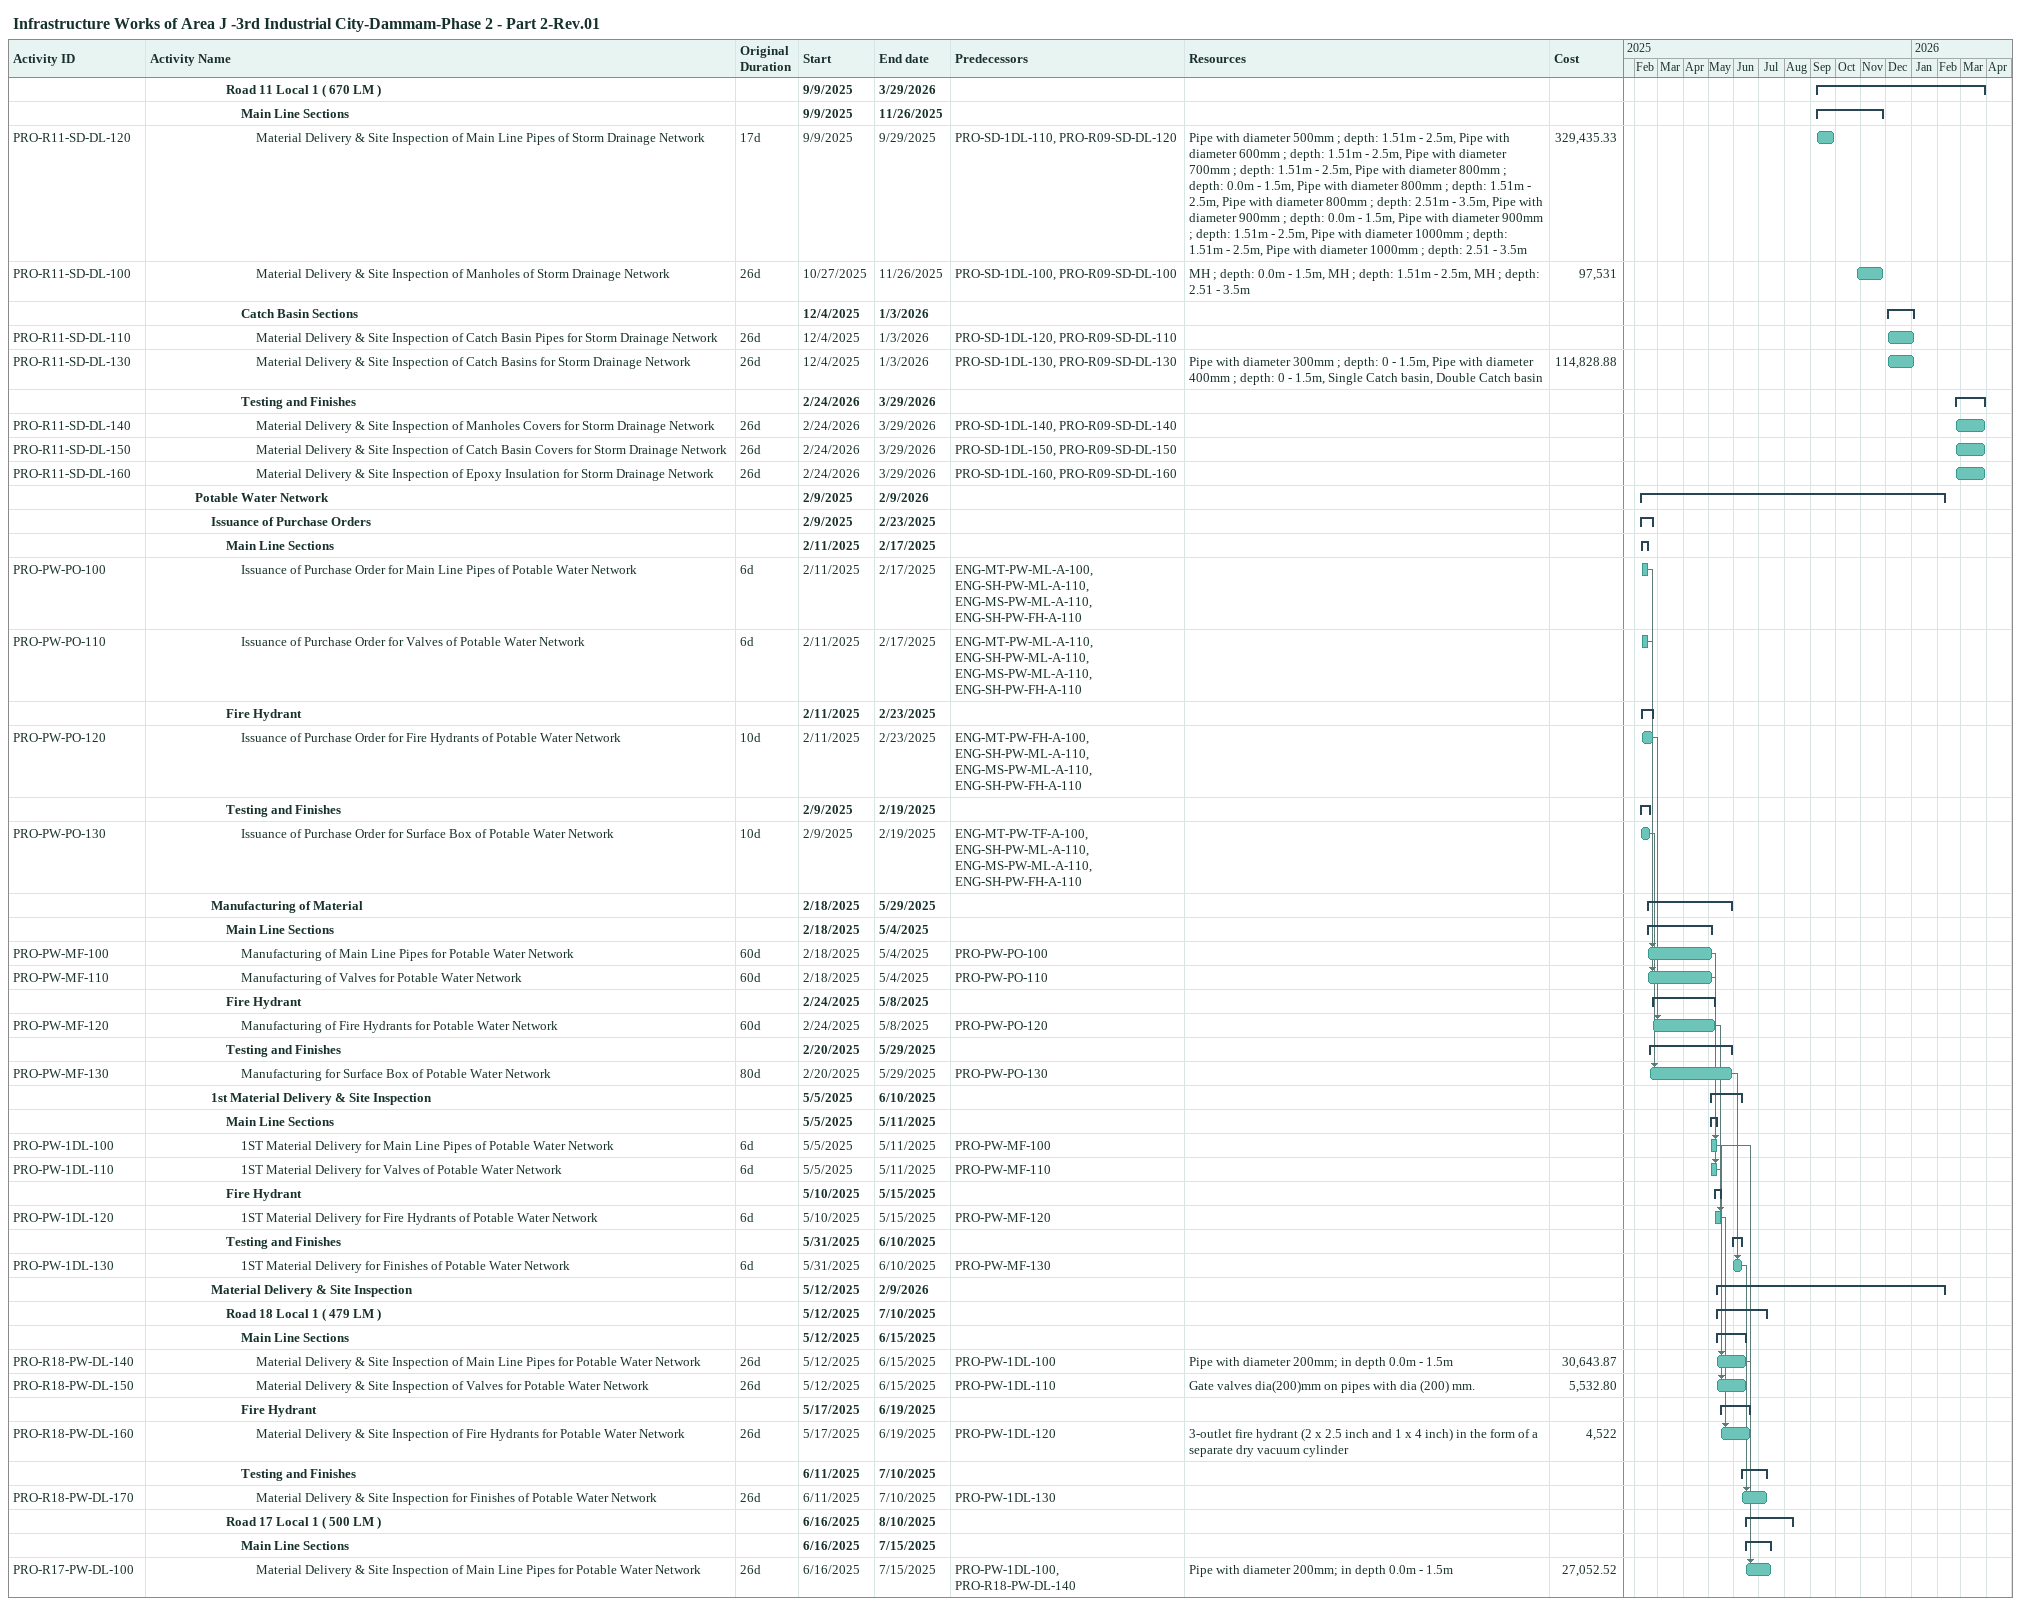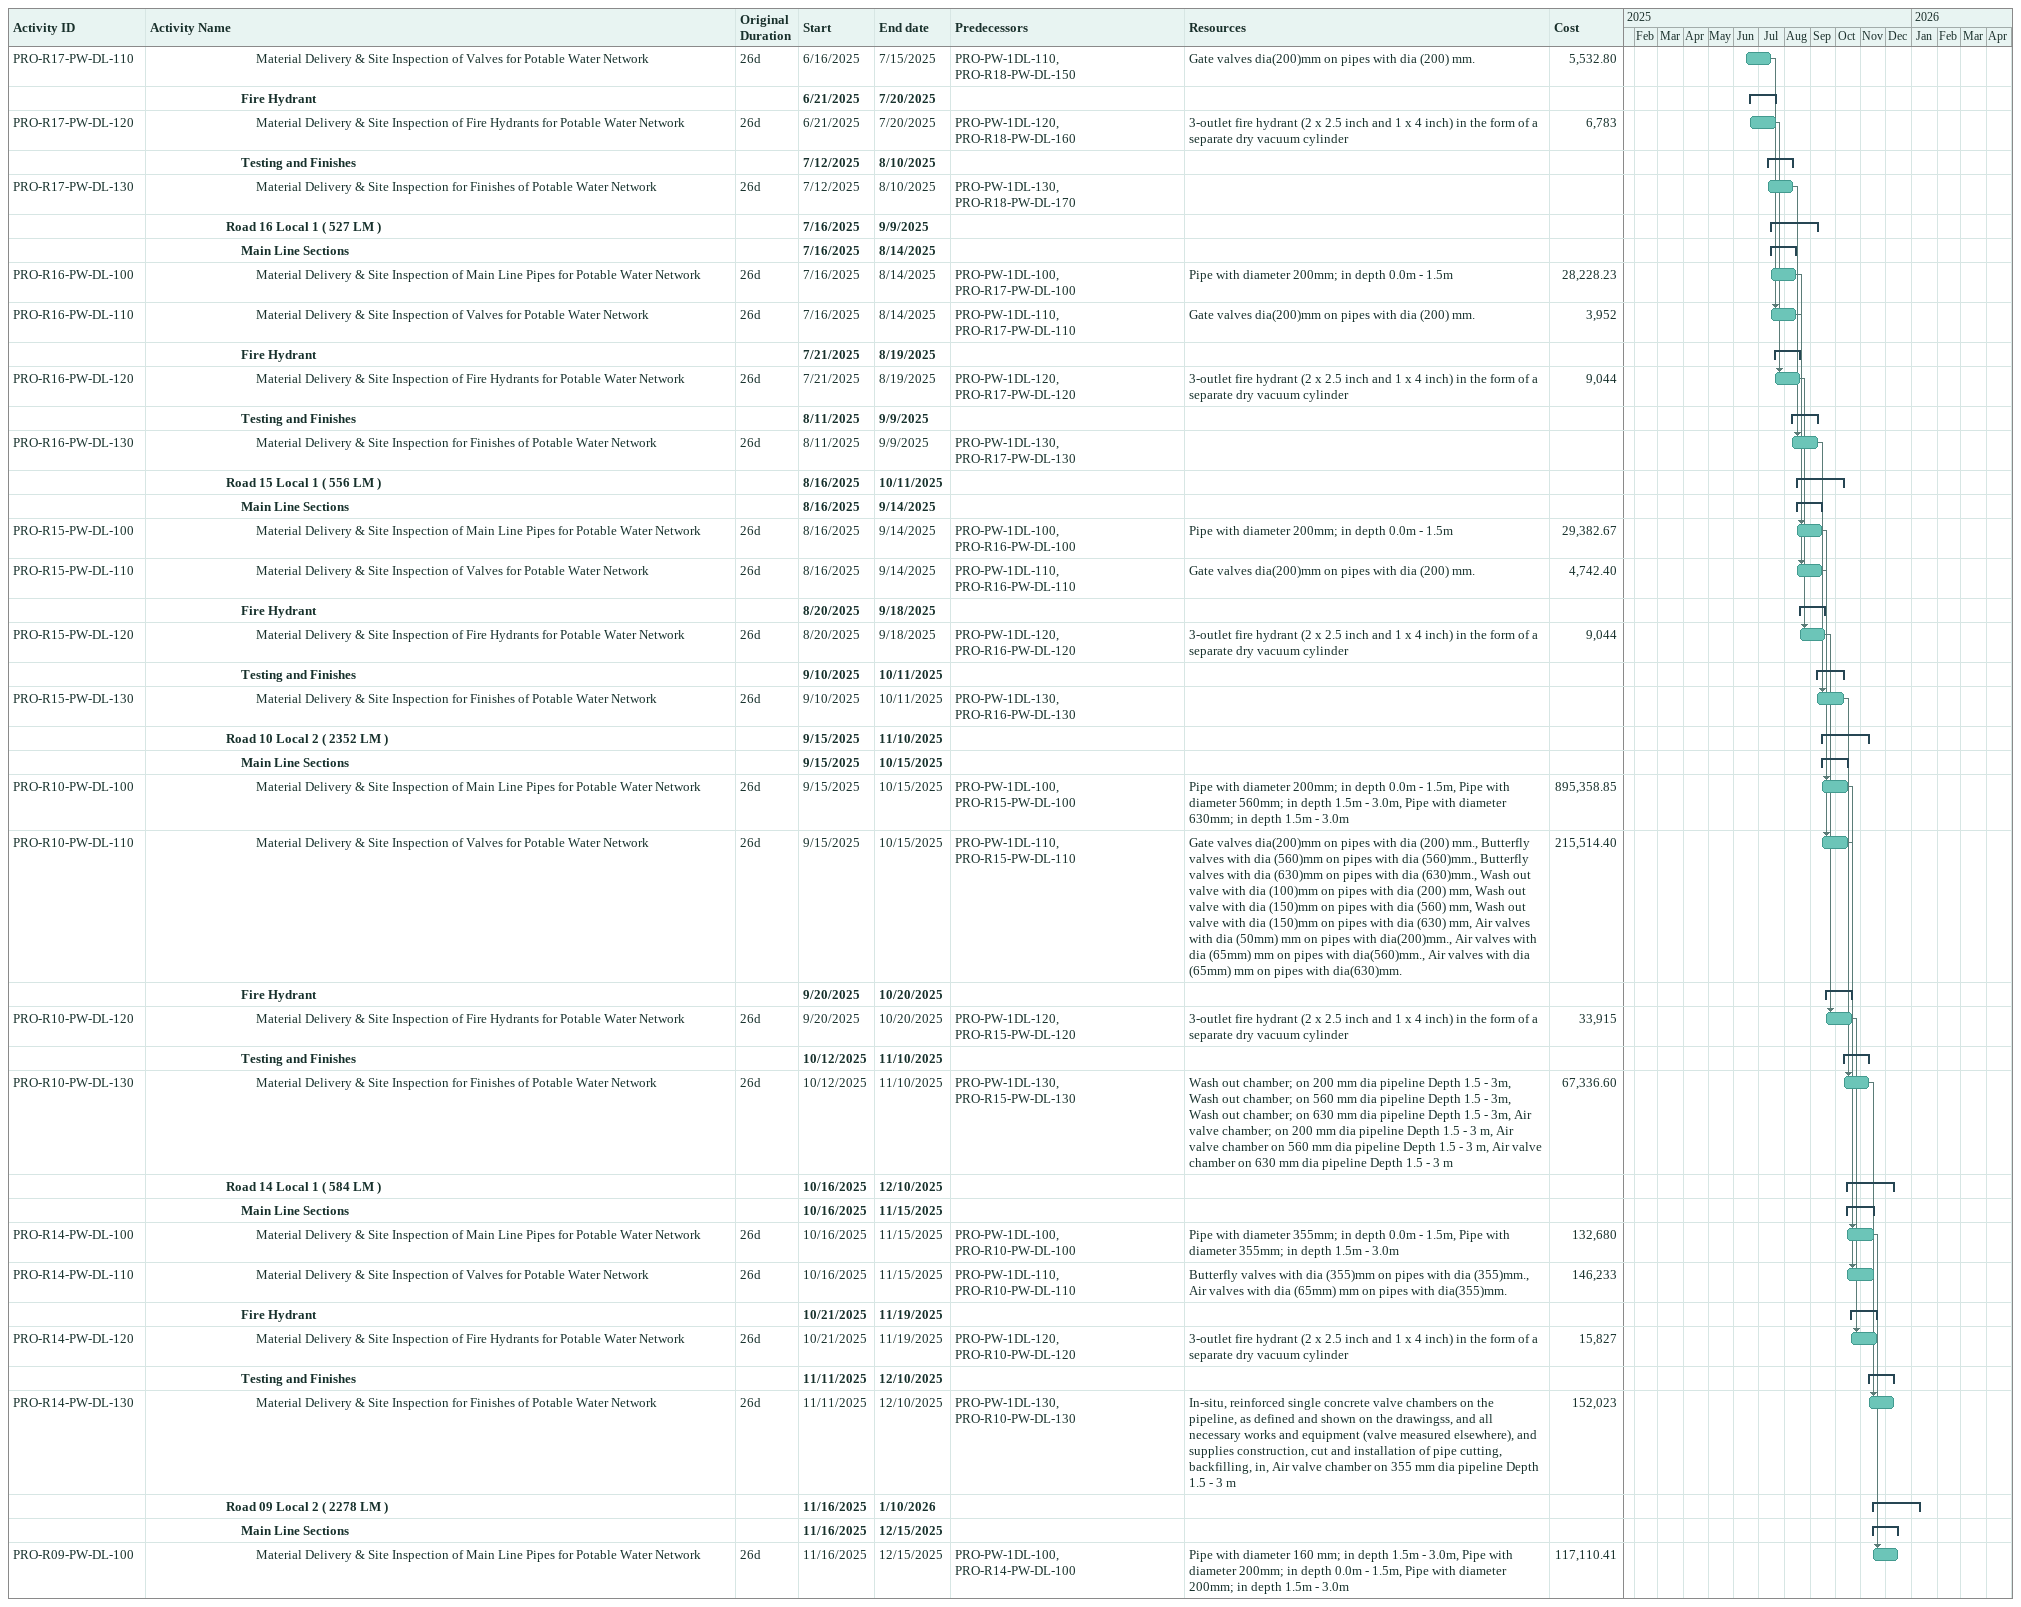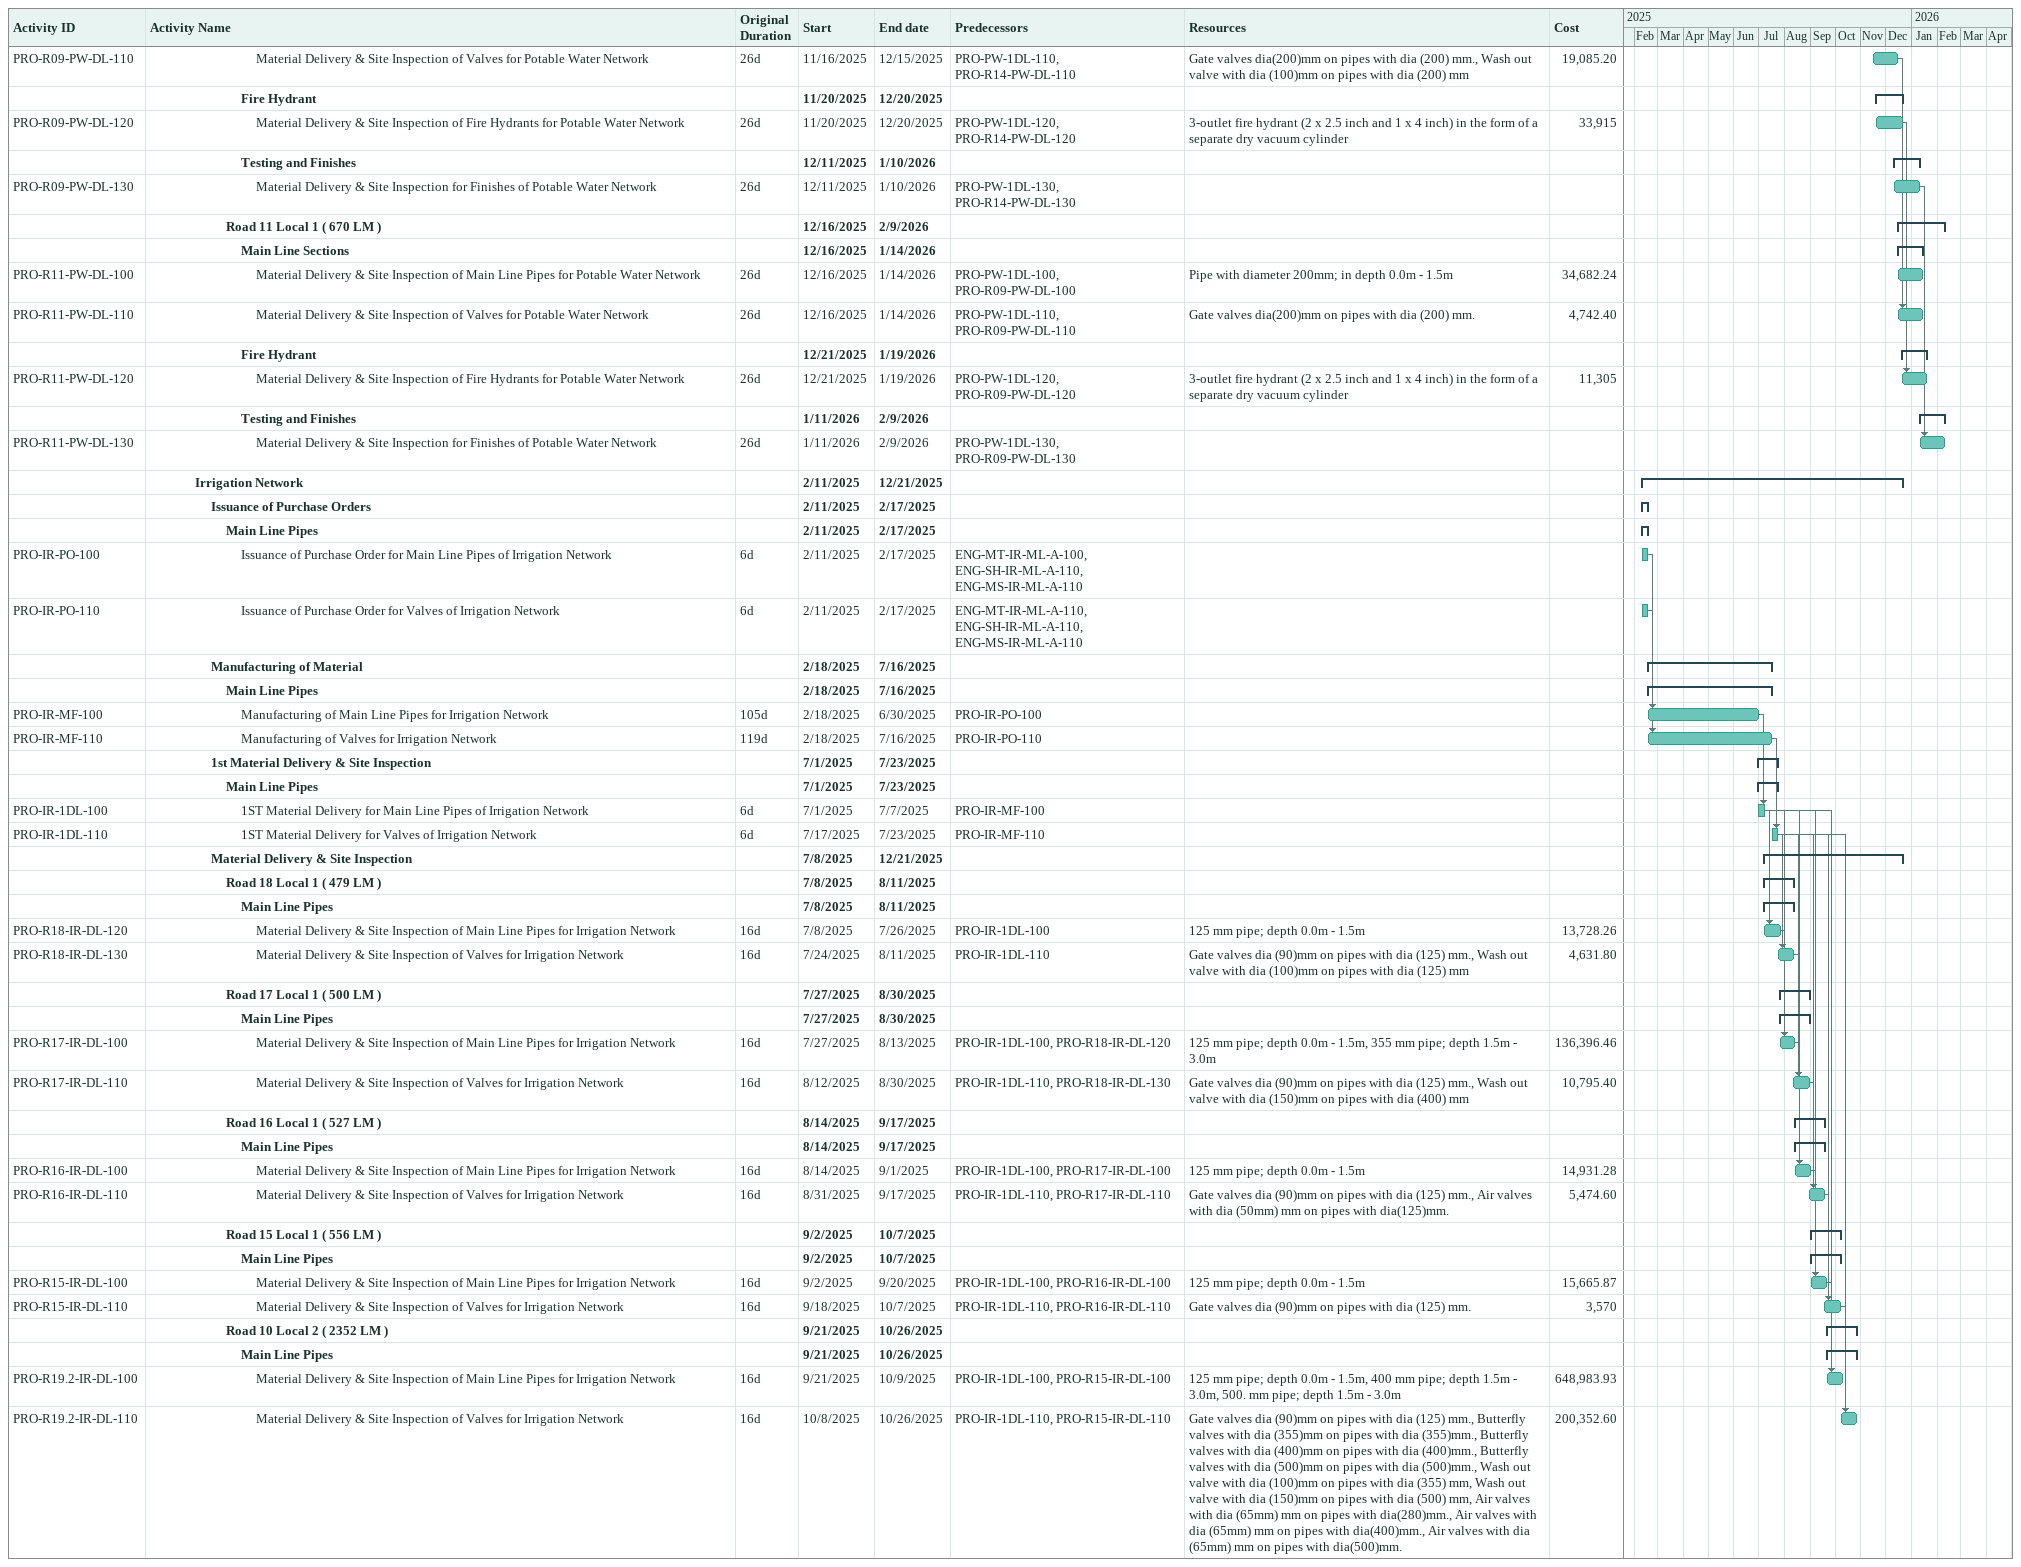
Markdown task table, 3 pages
Infrastructure Works of Area J -3rd Industrial City-Dammam-Phase 2 - Part 2-Rev.01

| ID | Level | Task | Original duration | Start | Finish | Predecessors | Resources | Cost |
|---|---|---|---|---|---|---|---|---|
|  | 6 | **Road 11 Local 1 ( 670 LM )** |  | 2025-09-09 | 2026-03-29 |  |  |  |
|  | 7 | **Main Line Sections** |  | 2025-09-09 | 2025-11-26 |  |  |  |
| PRO-R11-SD-DL-120 | 8 | Material Delivery & Site Inspection of Main Line Pipes of Storm Drainage Network | 17d | 2025-09-09 | 2025-09-29 | PRO-SD-1DL-110, PRO-R09-SD-DL-120 | Pipe with diameter 500mm ; depth: 1.51m - 2.5m, Pipe with diameter 600mm ; depth: 1.51m - 2.5m, Pipe with diameter 700mm ; depth: 1.51m - 2.5m, Pipe with diameter 800mm ; depth: 0.0m - 1.5m, Pipe with diameter 800mm ; depth: 1.51m - 2.5m, Pipe with diameter 800mm ; depth: 2.51m - 3.5m, Pipe with diameter 900mm ; depth: 0.0m - 1.5m, Pipe with diameter 900mm ; depth: 1.51m - 2.5m, Pipe with diameter 1000mm ; depth: 1.51m - 2.5m, Pipe with diameter 1000mm ; depth: 2.51 - 3.5m | 329435.33 |
| PRO-R11-SD-DL-100 | 8 | Material Delivery & Site Inspection of Manholes of Storm Drainage Network | 26d | 2025-10-27 | 2025-11-26 | PRO-SD-1DL-100, PRO-R09-SD-DL-100 | MH ; depth: 0.0m - 1.5m, MH ; depth: 1.51m - 2.5m, MH ; depth: 2.51 - 3.5m | 97531 |
|  | 7 | **Catch Basin Sections** |  | 2025-12-04 | 2026-01-03 |  |  |  |
| PRO-R11-SD-DL-110 | 8 | Material Delivery & Site Inspection of Catch Basin Pipes for Storm Drainage Network | 26d | 2025-12-04 | 2026-01-03 | PRO-SD-1DL-120, PRO-R09-SD-DL-110 |  |  |
| PRO-R11-SD-DL-130 | 8 | Material Delivery & Site Inspection of Catch Basins for Storm Drainage Network | 26d | 2025-12-04 | 2026-01-03 | PRO-SD-1DL-130, PRO-R09-SD-DL-130 | Pipe with diameter 300mm ; depth: 0 - 1.5m, Pipe with diameter 400mm ; depth: 0 - 1.5m, Single Catch basin, Double Catch basin | 114828.88 |
|  | 7 | **Testing and Finishes** |  | 2026-02-24 | 2026-03-29 |  |  |  |
| PRO-R11-SD-DL-140 | 8 | Material Delivery & Site Inspection of Manholes Covers for Storm Drainage Network | 26d | 2026-02-24 | 2026-03-29 | PRO-SD-1DL-140, PRO-R09-SD-DL-140 |  |  |
| PRO-R11-SD-DL-150 | 8 | Material Delivery & Site Inspection of Catch Basin Covers for Storm Drainage Network | 26d | 2026-02-24 | 2026-03-29 | PRO-SD-1DL-150, PRO-R09-SD-DL-150 |  |  |
| PRO-R11-SD-DL-160 | 8 | Material Delivery & Site Inspection of Epoxy Insulation for Storm Drainage Network | 26d | 2026-02-24 | 2026-03-29 | PRO-SD-1DL-160, PRO-R09-SD-DL-160 |  |  |
|  | 4 | **Potable Water Network** |  | 2025-02-09 | 2026-02-09 |  |  |  |
|  | 5 | **Issuance of Purchase Orders** |  | 2025-02-09 | 2025-02-23 |  |  |  |
|  | 6 | **Main Line Sections** |  | 2025-02-11 | 2025-02-17 |  |  |  |
| PRO-PW-PO-100 | 7 | Issuance of Purchase Order for Main Line Pipes of Potable Water Network | 6d | 2025-02-11 | 2025-02-17 | ENG-MT-PW-ML-A-100, ENG-SH-PW-ML-A-110, ENG-MS-PW-ML-A-110, ENG-SH-PW-FH-A-110 |  |  |
| PRO-PW-PO-110 | 7 | Issuance of Purchase Order for Valves of Potable Water Network | 6d | 2025-02-11 | 2025-02-17 | ENG-MT-PW-ML-A-110, ENG-SH-PW-ML-A-110, ENG-MS-PW-ML-A-110, ENG-SH-PW-FH-A-110 |  |  |
|  | 6 | **Fire Hydrant** |  | 2025-02-11 | 2025-02-23 |  |  |  |
| PRO-PW-PO-120 | 7 | Issuance of Purchase Order for Fire Hydrants of Potable Water Network | 10d | 2025-02-11 | 2025-02-23 | ENG-MT-PW-FH-A-100, ENG-SH-PW-ML-A-110, ENG-MS-PW-ML-A-110, ENG-SH-PW-FH-A-110 |  |  |
|  | 6 | **Testing and Finishes** |  | 2025-02-09 | 2025-02-19 |  |  |  |
| PRO-PW-PO-130 | 7 | Issuance of Purchase Order for Surface Box of Potable Water Network | 10d | 2025-02-09 | 2025-02-19 | ENG-MT-PW-TF-A-100, ENG-SH-PW-ML-A-110, ENG-MS-PW-ML-A-110, ENG-SH-PW-FH-A-110 |  |  |
|  | 5 | **Manufacturing of Material** |  | 2025-02-18 | 2025-05-29 |  |  |  |
|  | 6 | **Main Line Sections** |  | 2025-02-18 | 2025-05-04 |  |  |  |
| PRO-PW-MF-100 | 7 | Manufacturing of Main Line Pipes for Potable Water Network | 60d | 2025-02-18 | 2025-05-04 | PRO-PW-PO-100 |  |  |
| PRO-PW-MF-110 | 7 | Manufacturing of Valves for Potable Water Network | 60d | 2025-02-18 | 2025-05-04 | PRO-PW-PO-110 |  |  |
|  | 6 | **Fire Hydrant** |  | 2025-02-24 | 2025-05-08 |  |  |  |
| PRO-PW-MF-120 | 7 | Manufacturing of Fire Hydrants for Potable Water Network | 60d | 2025-02-24 | 2025-05-08 | PRO-PW-PO-120 |  |  |
|  | 6 | **Testing and Finishes** |  | 2025-02-20 | 2025-05-29 |  |  |  |
| PRO-PW-MF-130 | 7 | Manufacturing for Surface Box of Potable Water Network | 80d | 2025-02-20 | 2025-05-29 | PRO-PW-PO-130 |  |  |
|  | 5 | **1st Material Delivery & Site Inspection** |  | 2025-05-05 | 2025-06-10 |  |  |  |
|  | 6 | **Main Line Sections** |  | 2025-05-05 | 2025-05-11 |  |  |  |
| PRO-PW-1DL-100 | 7 | 1ST Material Delivery for Main Line Pipes of Potable Water Network | 6d | 2025-05-05 | 2025-05-11 | PRO-PW-MF-100 |  |  |
| PRO-PW-1DL-110 | 7 | 1ST Material Delivery for Valves of Potable Water Network | 6d | 2025-05-05 | 2025-05-11 | PRO-PW-MF-110 |  |  |
|  | 6 | **Fire Hydrant** |  | 2025-05-10 | 2025-05-15 |  |  |  |
| PRO-PW-1DL-120 | 7 | 1ST Material Delivery for Fire Hydrants of Potable Water Network | 6d | 2025-05-10 | 2025-05-15 | PRO-PW-MF-120 |  |  |
|  | 6 | **Testing and Finishes** |  | 2025-05-31 | 2025-06-10 |  |  |  |
| PRO-PW-1DL-130 | 7 | 1ST Material Delivery for Finishes of Potable Water Network | 6d | 2025-05-31 | 2025-06-10 | PRO-PW-MF-130 |  |  |
|  | 5 | **Material Delivery & Site Inspection** |  | 2025-05-12 | 2026-02-09 |  |  |  |
|  | 6 | **Road 18 Local 1 ( 479 LM )** |  | 2025-05-12 | 2025-07-10 |  |  |  |
|  | 7 | **Main Line Sections** |  | 2025-05-12 | 2025-06-15 |  |  |  |
| PRO-R18-PW-DL-140 | 8 | Material Delivery & Site Inspection of Main Line Pipes for Potable Water Network | 26d | 2025-05-12 | 2025-06-15 | PRO-PW-1DL-100 | Pipe with diameter 200mm; in depth 0.0m - 1.5m | 30643.87 |
| PRO-R18-PW-DL-150 | 8 | Material Delivery & Site Inspection of Valves for Potable Water Network | 26d | 2025-05-12 | 2025-06-15 | PRO-PW-1DL-110 | Gate valves dia(200)mm on pipes with dia (200) mm. | 5532.80 |
|  | 7 | **Fire Hydrant** |  | 2025-05-17 | 2025-06-19 |  |  |  |
| PRO-R18-PW-DL-160 | 8 | Material Delivery & Site Inspection of Fire Hydrants for Potable Water Network | 26d | 2025-05-17 | 2025-06-19 | PRO-PW-1DL-120 | 3-outlet fire hydrant (2 x 2.5 inch and 1 x 4 inch) in the form of a separate dry vacuum cylinder | 4522 |
|  | 7 | **Testing and Finishes** |  | 2025-06-11 | 2025-07-10 |  |  |  |
| PRO-R18-PW-DL-170 | 8 | Material Delivery & Site Inspection for Finishes of Potable Water Network | 26d | 2025-06-11 | 2025-07-10 | PRO-PW-1DL-130 |  |  |
|  | 6 | **Road 17 Local 1 ( 500 LM )** |  | 2025-06-16 | 2025-08-10 |  |  |  |
|  | 7 | **Main Line Sections** |  | 2025-06-16 | 2025-07-15 |  |  |  |
| PRO-R17-PW-DL-100 | 8 | Material Delivery & Site Inspection of Main Line Pipes for Potable Water Network | 26d | 2025-06-16 | 2025-07-15 | PRO-PW-1DL-100, PRO-R18-PW-DL-140 | Pipe with diameter 200mm; in depth 0.0m - 1.5m | 27052.52 |
| PRO-R17-PW-DL-110 | 8 | Material Delivery & Site Inspection of Valves for Potable Water Network | 26d | 2025-06-16 | 2025-07-15 | PRO-PW-1DL-110, PRO-R18-PW-DL-150 | Gate valves dia(200)mm on pipes with dia (200) mm. | 5532.80 |
|  | 7 | **Fire Hydrant** |  | 2025-06-21 | 2025-07-20 |  |  |  |
| PRO-R17-PW-DL-120 | 8 | Material Delivery & Site Inspection of Fire Hydrants for Potable Water Network | 26d | 2025-06-21 | 2025-07-20 | PRO-PW-1DL-120, PRO-R18-PW-DL-160 | 3-outlet fire hydrant (2 x 2.5 inch and 1 x 4 inch) in the form of a separate dry vacuum cylinder | 6783 |
|  | 7 | **Testing and Finishes** |  | 2025-07-12 | 2025-08-10 |  |  |  |
| PRO-R17-PW-DL-130 | 8 | Material Delivery & Site Inspection for Finishes of Potable Water Network | 26d | 2025-07-12 | 2025-08-10 | PRO-PW-1DL-130, PRO-R18-PW-DL-170 |  |  |
|  | 6 | **Road 16 Local 1 ( 527 LM )** |  | 2025-07-16 | 2025-09-09 |  |  |  |
|  | 7 | **Main Line Sections** |  | 2025-07-16 | 2025-08-14 |  |  |  |
| PRO-R16-PW-DL-100 | 8 | Material Delivery & Site Inspection of Main Line Pipes for Potable Water Network | 26d | 2025-07-16 | 2025-08-14 | PRO-PW-1DL-100, PRO-R17-PW-DL-100 | Pipe with diameter 200mm; in depth 0.0m - 1.5m | 28228.23 |
| PRO-R16-PW-DL-110 | 8 | Material Delivery & Site Inspection of Valves for Potable Water Network | 26d | 2025-07-16 | 2025-08-14 | PRO-PW-1DL-110, PRO-R17-PW-DL-110 | Gate valves dia(200)mm on pipes with dia (200) mm. | 3952 |
|  | 7 | **Fire Hydrant** |  | 2025-07-21 | 2025-08-19 |  |  |  |
| PRO-R16-PW-DL-120 | 8 | Material Delivery & Site Inspection of Fire Hydrants for Potable Water Network | 26d | 2025-07-21 | 2025-08-19 | PRO-PW-1DL-120, PRO-R17-PW-DL-120 | 3-outlet fire hydrant (2 x 2.5 inch and 1 x 4 inch) in the form of a separate dry vacuum cylinder | 9044 |
|  | 7 | **Testing and Finishes** |  | 2025-08-11 | 2025-09-09 |  |  |  |
| PRO-R16-PW-DL-130 | 8 | Material Delivery & Site Inspection for Finishes of Potable Water Network | 26d | 2025-08-11 | 2025-09-09 | PRO-PW-1DL-130, PRO-R17-PW-DL-130 |  |  |
|  | 6 | **Road 15 Local 1 ( 556 LM )** |  | 2025-08-16 | 2025-10-11 |  |  |  |
|  | 7 | **Main Line Sections** |  | 2025-08-16 | 2025-09-14 |  |  |  |
| PRO-R15-PW-DL-100 | 8 | Material Delivery & Site Inspection of Main Line Pipes for Potable Water Network | 26d | 2025-08-16 | 2025-09-14 | PRO-PW-1DL-100, PRO-R16-PW-DL-100 | Pipe with diameter 200mm; in depth 0.0m - 1.5m | 29382.67 |
| PRO-R15-PW-DL-110 | 8 | Material Delivery & Site Inspection of Valves for Potable Water Network | 26d | 2025-08-16 | 2025-09-14 | PRO-PW-1DL-110, PRO-R16-PW-DL-110 | Gate valves dia(200)mm on pipes with dia (200) mm. | 4742.40 |
|  | 7 | **Fire Hydrant** |  | 2025-08-20 | 2025-09-18 |  |  |  |
| PRO-R15-PW-DL-120 | 8 | Material Delivery & Site Inspection of Fire Hydrants for Potable Water Network | 26d | 2025-08-20 | 2025-09-18 | PRO-PW-1DL-120, PRO-R16-PW-DL-120 | 3-outlet fire hydrant (2 x 2.5 inch and 1 x 4 inch) in the form of a separate dry vacuum cylinder | 9044 |
|  | 7 | **Testing and Finishes** |  | 2025-09-10 | 2025-10-11 |  |  |  |
| PRO-R15-PW-DL-130 | 8 | Material Delivery & Site Inspection for Finishes of Potable Water Network | 26d | 2025-09-10 | 2025-10-11 | PRO-PW-1DL-130, PRO-R16-PW-DL-130 |  |  |
|  | 6 | **Road 10 Local 2 ( 2352 LM )** |  | 2025-09-15 | 2025-11-10 |  |  |  |
|  | 7 | **Main Line Sections** |  | 2025-09-15 | 2025-10-15 |  |  |  |
| PRO-R10-PW-DL-100 | 8 | Material Delivery & Site Inspection of Main Line Pipes for Potable Water Network | 26d | 2025-09-15 | 2025-10-15 | PRO-PW-1DL-100, PRO-R15-PW-DL-100 | Pipe with diameter 200mm; in depth 0.0m - 1.5m, Pipe with diameter 560mm; in depth 1.5m - 3.0m, Pipe with diameter 630mm; in depth 1.5m - 3.0m | 895358.85 |
| PRO-R10-PW-DL-110 | 8 | Material Delivery & Site Inspection of Valves for Potable Water Network | 26d | 2025-09-15 | 2025-10-15 | PRO-PW-1DL-110, PRO-R15-PW-DL-110 | Gate valves dia(200)mm on pipes with dia (200) mm., Butterfly valves with dia (560)mm on pipes with dia (560)mm., Butterfly valves with dia (630)mm on pipes with dia (630)mm., Wash out valve with dia (100)mm on pipes with dia (200) mm, Wash out valve with dia (150)mm on pipes with dia (560) mm, Wash out valve with dia (150)mm on pipes with dia (630) mm, Air valves with dia (50mm) mm on pipes with dia(200)mm., Air valves with dia (65mm) mm on pipes with dia(560)mm., Air valves with dia (65mm) mm on pipes with dia(630)mm. | 215514.40 |
|  | 7 | **Fire Hydrant** |  | 2025-09-20 | 2025-10-20 |  |  |  |
| PRO-R10-PW-DL-120 | 8 | Material Delivery & Site Inspection of Fire Hydrants for Potable Water Network | 26d | 2025-09-20 | 2025-10-20 | PRO-PW-1DL-120, PRO-R15-PW-DL-120 | 3-outlet fire hydrant (2 x 2.5 inch and 1 x 4 inch) in the form of a separate dry vacuum cylinder | 33915 |
|  | 7 | **Testing and Finishes** |  | 2025-10-12 | 2025-11-10 |  |  |  |
| PRO-R10-PW-DL-130 | 8 | Material Delivery & Site Inspection for Finishes of Potable Water Network | 26d | 2025-10-12 | 2025-11-10 | PRO-PW-1DL-130, PRO-R15-PW-DL-130 | Wash out chamber; on 200 mm dia pipeline Depth 1.5 - 3m, Wash out chamber; on 560 mm dia pipeline Depth 1.5 - 3m, Wash out chamber; on 630 mm dia pipeline Depth 1.5 - 3m, Air valve chamber; on 200 mm dia pipeline Depth 1.5 - 3 m, Air valve chamber on 560 mm dia pipeline Depth 1.5 - 3 m, Air valve chamber on 630 mm dia pipeline Depth 1.5 - 3 m | 67336.60 |
|  | 6 | **Road 14 Local 1 ( 584 LM )** |  | 2025-10-16 | 2025-12-10 |  |  |  |
|  | 7 | **Main Line Sections** |  | 2025-10-16 | 2025-11-15 |  |  |  |
| PRO-R14-PW-DL-100 | 8 | Material Delivery & Site Inspection of Main Line Pipes for Potable Water Network | 26d | 2025-10-16 | 2025-11-15 | PRO-PW-1DL-100, PRO-R10-PW-DL-100 | Pipe with diameter 355mm; in depth 0.0m - 1.5m, Pipe with diameter 355mm; in depth 1.5m - 3.0m | 132680 |
| PRO-R14-PW-DL-110 | 8 | Material Delivery & Site Inspection of Valves for Potable Water Network | 26d | 2025-10-16 | 2025-11-15 | PRO-PW-1DL-110, PRO-R10-PW-DL-110 | Butterfly valves with dia (355)mm on pipes with dia (355)mm., Air valves with dia (65mm) mm on pipes with dia(355)mm. | 146233 |
|  | 7 | **Fire Hydrant** |  | 2025-10-21 | 2025-11-19 |  |  |  |
| PRO-R14-PW-DL-120 | 8 | Material Delivery & Site Inspection of Fire Hydrants for Potable Water Network | 26d | 2025-10-21 | 2025-11-19 | PRO-PW-1DL-120, PRO-R10-PW-DL-120 | 3-outlet fire hydrant (2 x 2.5 inch and 1 x 4 inch) in the form of a separate dry vacuum cylinder | 15827 |
|  | 7 | **Testing and Finishes** |  | 2025-11-11 | 2025-12-10 |  |  |  |
| PRO-R14-PW-DL-130 | 8 | Material Delivery & Site Inspection for Finishes of Potable Water Network | 26d | 2025-11-11 | 2025-12-10 | PRO-PW-1DL-130, PRO-R10-PW-DL-130 | In-situ, reinforced single concrete valve chambers on the pipeline, as defined and shown on the drawingss, and all necessary works and equipment (valve measured elsewhere), and supplies construction, cut and installation of pipe cutting, backfilling, in, Air valve chamber on 355 mm dia pipeline Depth 1.5 - 3 m | 152023 |
|  | 6 | **Road 09 Local 2 ( 2278 LM )** |  | 2025-11-16 | 2026-01-10 |  |  |  |
|  | 7 | **Main Line Sections** |  | 2025-11-16 | 2025-12-15 |  |  |  |
| PRO-R09-PW-DL-100 | 8 | Material Delivery & Site Inspection of Main Line Pipes for Potable Water Network | 26d | 2025-11-16 | 2025-12-15 | PRO-PW-1DL-100, PRO-R14-PW-DL-100 | Pipe with diameter 160 mm; in depth 1.5m - 3.0m, Pipe with diameter 200mm; in depth 0.0m - 1.5m, Pipe with diameter 200mm; in depth 1.5m - 3.0m | 117110.41 |
| PRO-R09-PW-DL-110 | 8 | Material Delivery & Site Inspection of Valves for Potable Water Network | 26d | 2025-11-16 | 2025-12-15 | PRO-PW-1DL-110, PRO-R14-PW-DL-110 | Gate valves dia(200)mm on pipes with dia (200) mm., Wash out valve with dia (100)mm on pipes with dia (200) mm | 19085.20 |
|  | 7 | **Fire Hydrant** |  | 2025-11-20 | 2025-12-20 |  |  |  |
| PRO-R09-PW-DL-120 | 8 | Material Delivery & Site Inspection of Fire Hydrants for Potable Water Network | 26d | 2025-11-20 | 2025-12-20 | PRO-PW-1DL-120, PRO-R14-PW-DL-120 | 3-outlet fire hydrant (2 x 2.5 inch and 1 x 4 inch) in the form of a separate dry vacuum cylinder | 33915 |
|  | 7 | **Testing and Finishes** |  | 2025-12-11 | 2026-01-10 |  |  |  |
| PRO-R09-PW-DL-130 | 8 | Material Delivery & Site Inspection for Finishes of Potable Water Network | 26d | 2025-12-11 | 2026-01-10 | PRO-PW-1DL-130, PRO-R14-PW-DL-130 |  |  |
|  | 6 | **Road 11 Local 1 ( 670 LM )** |  | 2025-12-16 | 2026-02-09 |  |  |  |
|  | 7 | **Main Line Sections** |  | 2025-12-16 | 2026-01-14 |  |  |  |
| PRO-R11-PW-DL-100 | 8 | Material Delivery & Site Inspection of Main Line Pipes for Potable Water Network | 26d | 2025-12-16 | 2026-01-14 | PRO-PW-1DL-100, PRO-R09-PW-DL-100 | Pipe with diameter 200mm; in depth 0.0m - 1.5m | 34682.24 |
| PRO-R11-PW-DL-110 | 8 | Material Delivery & Site Inspection of Valves for Potable Water Network | 26d | 2025-12-16 | 2026-01-14 | PRO-PW-1DL-110, PRO-R09-PW-DL-110 | Gate valves dia(200)mm on pipes with dia (200) mm. | 4742.40 |
|  | 7 | **Fire Hydrant** |  | 2025-12-21 | 2026-01-19 |  |  |  |
| PRO-R11-PW-DL-120 | 8 | Material Delivery & Site Inspection of Fire Hydrants for Potable Water Network | 26d | 2025-12-21 | 2026-01-19 | PRO-PW-1DL-120, PRO-R09-PW-DL-120 | 3-outlet fire hydrant (2 x 2.5 inch and 1 x 4 inch) in the form of a separate dry vacuum cylinder | 11305 |
|  | 7 | **Testing and Finishes** |  | 2026-01-11 | 2026-02-09 |  |  |  |
| PRO-R11-PW-DL-130 | 8 | Material Delivery & Site Inspection for Finishes of Potable Water Network | 26d | 2026-01-11 | 2026-02-09 | PRO-PW-1DL-130, PRO-R09-PW-DL-130 |  |  |
|  | 4 | **Irrigation Network** |  | 2025-02-11 | 2025-12-21 |  |  |  |
|  | 5 | **Issuance of Purchase Orders** |  | 2025-02-11 | 2025-02-17 |  |  |  |
|  | 6 | **Main Line Pipes** |  | 2025-02-11 | 2025-02-17 |  |  |  |
| PRO-IR-PO-100 | 7 | Issuance of Purchase Order for Main Line Pipes of Irrigation Network | 6d | 2025-02-11 | 2025-02-17 | ENG-MT-IR-ML-A-100, ENG-SH-IR-ML-A-110, ENG-MS-IR-ML-A-110 |  |  |
| PRO-IR-PO-110 | 7 | Issuance of Purchase Order for Valves of Irrigation Network | 6d | 2025-02-11 | 2025-02-17 | ENG-MT-IR-ML-A-110, ENG-SH-IR-ML-A-110, ENG-MS-IR-ML-A-110 |  |  |
|  | 5 | **Manufacturing of Material** |  | 2025-02-18 | 2025-07-16 |  |  |  |
|  | 6 | **Main Line Pipes** |  | 2025-02-18 | 2025-07-16 |  |  |  |
| PRO-IR-MF-100 | 7 | Manufacturing of Main Line Pipes for Irrigation Network | 105d | 2025-02-18 | 2025-06-30 | PRO-IR-PO-100 |  |  |
| PRO-IR-MF-110 | 7 | Manufacturing of Valves for Irrigation Network | 119d | 2025-02-18 | 2025-07-16 | PRO-IR-PO-110 |  |  |
|  | 5 | **1st Material Delivery & Site Inspection** |  | 2025-07-01 | 2025-07-23 |  |  |  |
|  | 6 | **Main Line Pipes** |  | 2025-07-01 | 2025-07-23 |  |  |  |
| PRO-IR-1DL-100 | 7 | 1ST Material Delivery for Main Line Pipes of Irrigation Network | 6d | 2025-07-01 | 2025-07-07 | PRO-IR-MF-100 |  |  |
| PRO-IR-1DL-110 | 7 | 1ST Material Delivery for Valves of Irrigation Network | 6d | 2025-07-17 | 2025-07-23 | PRO-IR-MF-110 |  |  |
|  | 5 | **Material Delivery & Site Inspection** |  | 2025-07-08 | 2025-12-21 |  |  |  |
|  | 6 | **Road 18 Local 1 ( 479 LM )** |  | 2025-07-08 | 2025-08-11 |  |  |  |
|  | 7 | **Main Line Pipes** |  | 2025-07-08 | 2025-08-11 |  |  |  |
| PRO-R18-IR-DL-120 | 8 | Material Delivery & Site Inspection of Main Line Pipes for Irrigation Network | 16d | 2025-07-08 | 2025-07-26 | PRO-IR-1DL-100 | 125 mm pipe; depth 0.0m - 1.5m | 13728.26 |
| PRO-R18-IR-DL-130 | 8 | Material Delivery & Site Inspection of Valves for Irrigation Network | 16d | 2025-07-24 | 2025-08-11 | PRO-IR-1DL-110 | Gate valves dia (90)mm on pipes with dia (125) mm., Wash out valve with dia (100)mm on pipes with dia (125) mm | 4631.80 |
|  | 6 | **Road 17 Local 1 ( 500 LM )** |  | 2025-07-27 | 2025-08-30 |  |  |  |
|  | 7 | **Main Line Pipes** |  | 2025-07-27 | 2025-08-30 |  |  |  |
| PRO-R17-IR-DL-100 | 8 | Material Delivery & Site Inspection of Main Line Pipes for Irrigation Network | 16d | 2025-07-27 | 2025-08-13 | PRO-IR-1DL-100, PRO-R18-IR-DL-120 | 125 mm pipe; depth 0.0m - 1.5m, 355 mm pipe; depth 1.5m - 3.0m | 136396.46 |
| PRO-R17-IR-DL-110 | 8 | Material Delivery & Site Inspection of Valves for Irrigation Network | 16d | 2025-08-12 | 2025-08-30 | PRO-IR-1DL-110, PRO-R18-IR-DL-130 | Gate valves dia (90)mm on pipes with dia (125) mm., Wash out valve with dia (150)mm on pipes with dia (400) mm | 10795.40 |
|  | 6 | **Road 16 Local 1 ( 527 LM )** |  | 2025-08-14 | 2025-09-17 |  |  |  |
|  | 7 | **Main Line Pipes** |  | 2025-08-14 | 2025-09-17 |  |  |  |
| PRO-R16-IR-DL-100 | 8 | Material Delivery & Site Inspection of Main Line Pipes for Irrigation Network | 16d | 2025-08-14 | 2025-09-01 | PRO-IR-1DL-100, PRO-R17-IR-DL-100 | 125 mm pipe; depth 0.0m - 1.5m | 14931.28 |
| PRO-R16-IR-DL-110 | 8 | Material Delivery & Site Inspection of Valves for Irrigation Network | 16d | 2025-08-31 | 2025-09-17 | PRO-IR-1DL-110, PRO-R17-IR-DL-110 | Gate valves dia (90)mm on pipes with dia (125) mm., Air valves with dia (50mm) mm on pipes with dia(125)mm. | 5474.60 |
|  | 6 | **Road 15 Local 1 ( 556 LM )** |  | 2025-09-02 | 2025-10-07 |  |  |  |
|  | 7 | **Main Line Pipes** |  | 2025-09-02 | 2025-10-07 |  |  |  |
| PRO-R15-IR-DL-100 | 8 | Material Delivery & Site Inspection of Main Line Pipes for Irrigation Network | 16d | 2025-09-02 | 2025-09-20 | PRO-IR-1DL-100, PRO-R16-IR-DL-100 | 125 mm pipe; depth 0.0m - 1.5m | 15665.87 |
| PRO-R15-IR-DL-110 | 8 | Material Delivery & Site Inspection of Valves for Irrigation Network | 16d | 2025-09-18 | 2025-10-07 | PRO-IR-1DL-110, PRO-R16-IR-DL-110 | Gate valves dia (90)mm on pipes with dia (125) mm. | 3570 |
|  | 6 | **Road 10 Local 2 ( 2352 LM )** |  | 2025-09-21 | 2025-10-26 |  |  |  |
|  | 7 | **Main Line Pipes** |  | 2025-09-21 | 2025-10-26 |  |  |  |
| PRO-R19.2-IR-DL-100 | 8 | Material Delivery & Site Inspection of Main Line Pipes for Irrigation Network | 16d | 2025-09-21 | 2025-10-09 | PRO-IR-1DL-100, PRO-R15-IR-DL-100 | 125 mm pipe; depth 0.0m - 1.5m, 400 mm pipe; depth 1.5m - 3.0m, 500. mm pipe; depth 1.5m - 3.0m | 648983.93 |
| PRO-R19.2-IR-DL-110 | 8 | Material Delivery & Site Inspection of Valves for Irrigation Network | 16d | 2025-10-08 | 2025-10-26 | PRO-IR-1DL-110, PRO-R15-IR-DL-110 | Gate valves dia (90)mm on pipes with dia (125) mm., Butterfly valves with dia (355)mm on pipes with dia (355)mm., Butterfly valves with dia (400)mm on pipes with dia (400)mm., Butterfly valves with dia (500)mm on pipes with dia (500)mm., Wash out valve with dia (100)mm on pipes with dia (355) mm, Wash out valve with dia (150)mm on pipes with dia (500) mm, Air valves with dia (65mm) mm on pipes with dia(280)mm., Air valves with dia (65mm) mm on pipes with dia(400)mm., Air valves with dia (65mm) mm on pipes with dia(500)mm. | 200352.60 |
